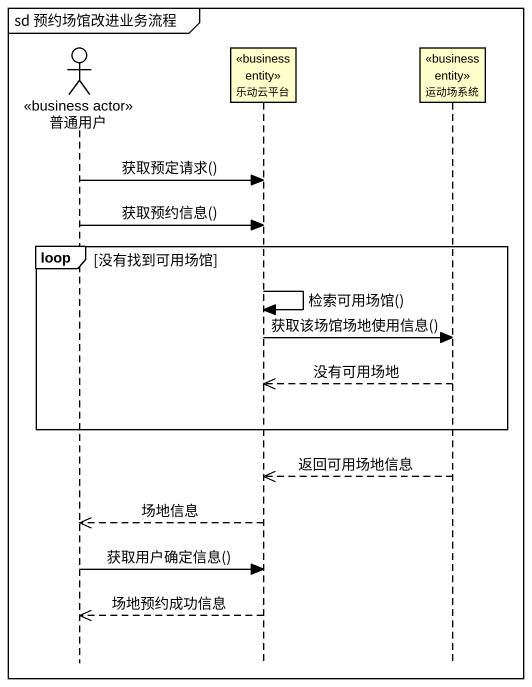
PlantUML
@startuml
mainframe sd 预约场馆改进业务流程
hide footbox
actor 普通用户 <<business actor>>
participant 乐动云平台 <<business entity>>
participant 运动场系统 <<business entity>>

普通用户 -> 乐动云平台 : 获取预定请求()
普通用户 -> 乐动云平台 : 获取预约信息()
loop 没有找到可用场馆
  乐动云平台 -> 乐动云平台 : 检索可用场馆()
  乐动云平台 -> 运动场系统 : 获取该场馆场地使用信息()
  运动场系统 -->> 乐动云平台 : 没有可用场地
end
运动场系统 -->> 乐动云平台 : 返回可用场地信息
乐动云平台 -->> 普通用户 : 场地信息
普通用户 -> 乐动云平台 : 获取用户确定信息()
乐动云平台 -->> 普通用户 : 场地预约成功信息
@enduml
